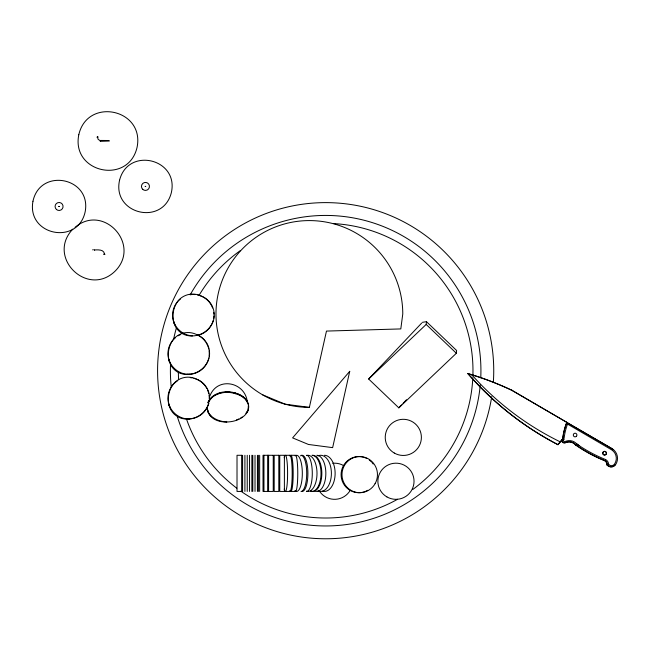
<?xml version="1.0" encoding="UTF-8"?>
<svg xmlns="http://www.w3.org/2000/svg" width="650" height="650" viewBox="0 0 650 650"><rect width="100%" height="100%" fill="white"/><g stroke="black" fill="none" stroke-linecap="round" stroke-linejoin="round"><path stroke-width="0.97" d="M607.108 465.197L607.141 464.709M426.441 321.661L456.601 350.488L456.357 353.267L398.824 407.851L368.664 379.023L426.189 324.439L426.441 321.661L422.394 322.327M605.67 459.615L605.134 459.371A146.827 145.104 -90 0 1 579.004 445.526L576.274 443.414A10.156 10.043 -90 0 0 566.069 441.147L564.817 441.642A1.105 1.097 -90 0 1 563.591 440.074L564.159 437.808A60.426 59.711 90 0 1 567.515 424.076M109.354 141.026L100.206 141.326M92.698 249.901L93.145 249.551M309.376 407.379L326.471 331.077L400.806 328.924L402.773 313.983A93.397 93.397 0 0 0 309.376 220.586A93.397 93.397 0 0 0 215.979 313.983A93.397 93.397 0 0 0 309.376 407.379L285.204 404.194L262.681 394.867M209.828 396.126C217.222 376.22 245.464 381.81 247.317 402.196A20.662 14.609 0 0 0 245.57 399.392M563.591 440.074L563.948 439.514M72.784 229.158C45.914 257.343 87.921 298.342 115.44 270.806C141.286 244.286 103.212 203.141 75.075 227.354M471.697 374.709A289.868 286.455 -90 0 0 560.284 441.886L562.64 439.091A61.644 60.913 90 0 1 566.776 422.305L511.891 390.236A308.173 304.549 -90 0 0 471.835 374.709L467.821 373.588A308.652 305.012 90 0 0 557.919 444.689L561.811 439.79M557.919 444.689L560.284 441.886M368.664 379.023L421.696 323.058M398.824 407.851L401.619 404.909M403.008 403.431L406.502 399.75M187.769 374.384A21.352 21.352 0 0 1 168.838 359.531L169.301 361.408A17.948 17.948 0 0 0 187.298 374.408L189.694 374.278M187.769 419.014A21.352 21.352 0 0 1 168.838 404.154L169.301 406.039A17.948 17.948 0 0 0 187.298 419.039L189.694 418.909M207.521 406.006A25.179 17.802 0 0 0 207.886 411.466L208.349 412.799A17.948 12.691 0 0 0 226.354 421.988L228.743 421.899A22.685 16.039 0 0 0 247.991 410.735L247.991 410.109A20.272 14.332 0 0 0 235.243 393.039A19.159 13.553 0 0 0 212.444 396.565A25.179 17.802 0 0 0 208.227 402.691M108.981 140.506L100.466 140.433M467.821 373.588A308.173 304.549 90 0 1 511.615 390.236L511.891 390.236M566.491 422.305L612.446 448.906A11.237 11.107 -90 0 1 615.517 464.774L614.957 464.774A4.973 4.907 -90 0 1 614.453 465.392M562.64 439.091L562.786 439.091A2.332 2.308 -90 0 0 565.557 442.674A8.938 8.832 -90 0 1 576.103 445.006A147.94 146.201 -90 0 0 604.646 460.484A4.461 4.412 -90 0 1 607.417 464.709A4.973 4.907 -90 0 0 615.517 464.774M561.941 439.53A2.332 2.308 -90 0 0 564.996 442.674L565.557 442.674M564.996 442.674A8.938 8.832 -90 0 1 575.543 445.006L576.103 445.006M511.615 390.236L612.446 448.906M285.358 455.284L289.949 455.284M290.94 455.284L295.531 455.284A18.078 2.234 -90 0 1 297.749 475.727A18.078 2.234 -90 0 1 294.954 490.823M575.543 445.006A147.94 146.201 90 0 0 604.094 460.484L604.646 460.484M604.094 460.484A4.461 4.412 -90 0 1 606.864 464.709L607.417 464.709M285.358 491.441L289.949 491.441M290.94 491.441L295.531 491.441M94.648 250.12L94.112 249.982C97.476 249.803 104.455 249.169 104.382 254.304M100.336 140.879L98.101 139.279L97.508 137.069M567.523 424.068L611.796 449.922A10.018 9.896 -90 0 1 614.534 464.067A3.746 3.705 -90 0 1 608.806 464.498M576.899 444.072L579.02 445.526M426.189 324.439L456.357 353.267M608.611 464.262L608.603 464.108A5.679 5.614 -90 0 0 605.654 459.615M173.956 322.944A25.179 25.179 0 0 1 178.051 300.869A19.159 19.159 0 0 1 200.85 295.888A20.272 20.272 0 0 1 213.598 320.027A22.685 22.685 0 0 1 194.35 335.814L191.961 335.944A17.948 17.948 0 0 1 173.956 322.944L173.493 321.059A21.352 21.352 0 0 0 192.424 335.92M268.604 455.284L268.588 491.441M267.654 455.284L267.654 491.441M263.957 455.284L263.957 491.441M259.651 455.284L259.651 491.441M258.399 455.284L258.399 491.441M257.433 455.284L257.433 491.441M255.019 455.284L255.019 491.441M252.801 455.284L252.801 491.441M251.859 455.284L251.859 491.441M249.543 455.284L249.543 491.441M247.227 455.284L247.227 491.441M244.912 455.284L244.912 491.441M242.596 455.284L242.596 491.441M235.243 393.039L235.243 393.664A20.272 14.332 0 0 1 247.991 410.735M226.354 421.363L226.354 421.988M212.444 396.565L212.444 397.183A25.179 17.802 0 0 0 208.227 403.317M207.407 408.127A25.179 17.802 0 0 0 208.349 412.173L208.349 412.799M558.066 444.689A308.652 305.012 90 0 1 467.959 373.588M613.86 465.92A4.973 4.907 -90 0 1 606.864 464.709M562.786 439.091A61.644 60.913 -90 0 1 566.914 422.305M611.894 448.906A11.237 11.107 -90 0 1 613.08 449.808M247.106 411.588A20.662 14.609 0 0 1 246.033 413.335M242.222 417.024A20.662 14.609 0 0 1 240.606 418.048M238.859 418.949A20.662 14.609 0 0 1 236.494 419.876M207.984 411.149A20.662 14.609 0 0 1 207.009 407.396M207.773 402.675A20.662 14.609 0 0 1 216.442 394.396M217.206 394.062A20.662 14.609 0 0 1 221.317 392.762M224.835 392.202A20.662 14.609 0 0 1 230.222 392.178M232.001 392.389A20.662 14.609 0 0 1 244.4 398.117M248.284 405.941A20.662 14.609 0 0 1 248.089 408.809M212.444 397.183A19.159 13.553 0 0 1 235.243 393.664M210.917 415.976A17.948 12.691 0 0 1 209.861 414.781M208.999 413.506A17.948 12.691 0 0 1 208.349 412.173M226.818 421.972A21.352 15.096 0 0 1 207.886 411.466M247.991 410.109A22.685 16.039 0 0 1 246.09 413.213M208.341 404.349A20.662 20.662 0 0 1 189.629 418.892M169.926 407.103A20.662 20.662 0 0 1 177.393 380.9M190.271 377.666A20.662 20.662 0 0 1 192.067 377.886M193.822 378.267A20.662 20.662 0 0 1 205.457 386.303M205.961 387.051A20.662 20.662 0 0 1 206.862 388.602M207.643 390.236A20.662 20.662 0 0 1 208.739 393.656M209.072 395.436A20.662 20.662 0 0 1 209.251 399.027M209.414 400.676A20.272 20.272 0 0 0 196.194 378.983A19.159 19.159 0 0 0 173.396 383.963A25.179 25.179 0 0 0 169.301 406.039M208.943 403.122A22.685 22.685 0 0 1 187.298 419.039M208.796 357.979A20.662 20.662 0 0 1 186.924 374.221M169.926 362.473A20.662 20.662 0 0 1 175.224 337.886M178.157 335.798A20.662 20.662 0 0 1 180.578 334.588M198.031 335.246A20.662 20.662 0 0 1 205.457 341.681M205.961 342.42A20.662 20.662 0 0 1 207.976 346.45M208.268 347.295A20.662 20.662 0 0 1 208.739 349.026M209.072 350.813A20.662 20.662 0 0 1 209.097 356.208M169.301 361.408A25.179 25.179 0 0 1 173.396 339.332A19.159 19.159 0 0 1 196.194 334.352A20.272 20.272 0 0 1 208.943 358.499A22.685 22.685 0 0 1 187.298 374.408M213.907 315.933A20.662 20.662 0 0 1 213.623 318.63M213.249 320.385A20.662 20.662 0 0 1 197.852 335.303M174.988 324.821A20.662 20.662 0 0 1 180.578 298.846M190.442 294.694A20.662 20.662 0 0 1 192.229 294.523M193.123 294.499A20.662 20.662 0 0 1 194.927 294.572M197.608 294.962A20.662 20.662 0 0 1 212.631 307.978M213.728 312.341A20.662 20.662 0 0 1 213.891 314.137M350.244 490.295A18.078 18.078 0 0 1 318.939 490.295M332.702 463.279A18.078 18.078 0 0 1 343.631 465.603M317.899 455.902A18.078 10.725 -90 0 1 331.402 473.363A18.078 10.725 -90 0 1 317.899 490.823M324.399 455.284A18.078 10.725 -90 0 1 335.091 474.939A18.078 10.725 -90 0 1 322.538 491.164M312.796 455.284A18.078 9.035 -90 0 1 321.799 474.939A18.078 9.035 -90 0 1 311.228 491.164M316.802 455.284A18.078 9.035 90 0 1 325.812 474.939A18.078 9.035 90 0 1 315.234 491.164M284.237 457.714A18.078 2.234 90 0 1 287.592 473.363A18.078 2.234 90 0 1 284.237 489.019M289.372 455.902A18.078 2.234 -90 0 1 292.183 473.363A18.078 2.234 -90 0 1 289.372 490.823M306.394 455.561A18.078 9.035 -90 0 1 317.005 473.363A18.078 9.035 -90 0 1 306.394 491.164M311.976 455.284A18.078 9.035 90 0 1 320.978 474.939A18.078 9.035 90 0 1 310.399 491.164M300.714 455.902A18.078 5.704 -90 0 1 307.848 471.006A18.078 5.704 -90 0 1 302.193 491.441M306.589 455.284A18.078 5.704 -90 0 1 312.293 473.363A18.078 5.704 -90 0 1 306.589 491.441M295.141 455.902A18.078 5.704 -90 0 1 302.323 473.363A18.078 5.704 -90 0 1 295.141 490.823M301.007 455.284A18.078 5.704 -90 0 1 306.719 473.363A18.078 5.704 -90 0 1 301.007 491.441M290.355 455.902A18.078 2.234 90 0 1 293.174 473.363A18.078 2.234 90 0 1 290.355 490.823M364.325 457.446A18.078 17.745 -90 0 1 366.901 458.534M369.273 460.013A18.078 17.745 -90 0 1 371.394 461.858M372.027 462.54A18.078 17.745 -90 0 1 373.197 464.019M367.713 490.295A18.078 17.745 -90 0 1 341.25 476.994A18.078 17.745 -90 0 1 363.431 457.177M480.277 384.865A155.269 155.269 0 0 1 177.361 416.699M171.243 386.904A155.269 155.269 0 0 1 170.511 364.642M173.794 338.366A155.269 155.269 0 0 1 176.491 327.6M190.198 294.808A155.269 155.269 0 0 1 480.764 377.764M472.81 377.756A147.322 147.322 0 0 1 412.888 489.409M397.572 499.265A147.322 147.322 0 0 1 240.906 491.197M236.787 488.191A147.322 147.322 0 0 1 186.639 419.453M178.62 379.779A147.322 147.322 0 0 1 178.344 371.694M199.095 295.303A147.322 147.322 0 0 1 240.078 250.786M333.734 223.6A147.322 147.322 0 0 1 472.891 375.733M491.725 396.614A168.082 168.082 0 0 1 224.136 504.652A168.082 168.082 0 0 1 255.816 217.815A168.082 168.082 0 0 1 493.382 381.639M32.963 201.264C26.544 235.438 77.959 245.724 85.183 211.697C91.593 177.515 40.178 167.237 32.963 201.264M58.841 206.432L59.296 206.529L58.841 206.432M78.796 134.745C71.078 172.9 128.464 185.218 137.085 147.249C144.804 109.086 87.409 96.777 78.796 134.745M119.567 180.204C111.849 214.118 162.825 226.363 171.348 192.644C179.067 158.73 128.091 146.486 119.567 180.204M145.234 186.371L145.681 186.477L145.234 186.371M349.724 371.337L332.637 447.639L308.466 444.462L292.598 437.889L349.724 371.337M97.118 137.134L97.947 137.004L97.118 137.134M103.984 254.353L104.821 254.248L103.984 254.353M241.646 455.284L237.014 455.284L237.014 491.441L241.646 491.441L241.646 455.284M273.236 455.284L263.023 455.284L263.023 491.441L273.236 491.441L273.236 455.284M278.809 455.284L274.186 455.284L274.186 491.441L278.809 491.441L278.809 455.284M284.391 455.284L279.76 455.284L279.76 491.441L284.391 491.441L284.391 455.284M605.849 454.472A1.82 1.796 -90 0 0 605.044 451.425A1.82 1.796 -90 0 0 602.834 453.659A1.82 1.796 -90 0 0 605.849 454.472A1.82 1.796 -90 0 0 605.053 451.425A1.82 1.796 -90 0 0 602.851 453.659A1.82 1.796 -90 0 0 605.865 454.472M576.379 436.312A1.82 1.796 -90 0 0 575.567 433.266A1.82 1.796 -90 0 0 573.365 435.5A1.82 1.796 -90 0 0 576.379 436.312M56.436 209.479A3.989 3.989 0 0 0 62.985 207.261A3.989 3.989 0 0 0 57.793 202.702A3.989 3.989 0 0 0 56.436 209.479M142.707 189.321A3.989 3.989 0 0 0 149.338 187.354A3.989 3.989 0 0 0 144.324 182.593A3.989 3.989 0 0 0 142.707 189.321M394.274 453.034A18.078 18.078 0 0 0 421.387 437.377A18.078 18.078 0 0 0 394.274 421.72A18.078 18.078 0 0 0 394.274 453.034M386.912 496.909A18.078 18.078 0 0 0 414.034 481.252A18.078 18.078 0 0 0 386.912 465.603A18.078 18.078 0 0 0 386.912 496.909M375.091 483.673A18.078 17.745 -90 0 0 359.726 456.56A18.078 17.745 -90 0 0 344.362 483.673A18.078 17.745 -90 0 0 375.091 483.673"/></g></svg>
